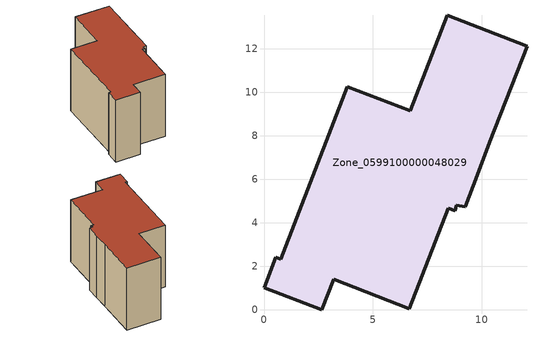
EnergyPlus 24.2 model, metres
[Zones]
Zone_0599100000048029
 floor ground (C_G): 10.36,7.72 9.8,6.19 9.25,4.75 8.83,4.8 8.78,4.55 8.47,4.67 6.68,0.06 3.2,1.41 2.65,0 0,1.01 0.54,2.41 0.78,2.32 3.83,10.25 6.72,9.14 8.42,13.54 12.08,12.12 z0
 wall outside (C_F): 0.78,2.32 0.54,2.41 0,1.01 2.65,0 3.2,1.41 6.68,0.06 8.47,4.67 8.78,4.55 8.83,4.8 9.25,4.75 9.8,6.19 10.36,7.72 12.08,12.12 8.42,13.54 6.72,9.14 3.83,10.25 0.78,2.32 z0:7.73
 roof outside (C_R): 9.8,6.19 10.36,7.72 12.08,12.12 8.42,13.54 6.72,9.14 3.83,10.25 0.78,2.32 0.54,2.41 0,1.01 2.65,0 3.2,1.41 6.68,0.06 8.47,4.67 8.78,4.55 8.83,4.8 9.25,4.75 z7.73
[BUILDING]
Pand.0599100000048029: North Axis=0; Terrain=City; Loads Convergence Tolerance Value=0.04; Temperature Convergence Tolerance Value=0.4; Solar Distribution=FullExterior; Maximum Number of Warmup Days=25; Minimum Number of Warmup Days=1
[Site:Location]
Rotterdam.The.Hague.AP_ZH_NLD Design_Conditions: Latitude=51.96; Longitude=4.45; Time Zone=1; Elevation=-4.5
[SITE:GROUNDTEMPERATURE:BUILDINGSURFACE]
18, 18, 18, 18, 18, 18, 18, 18, 18, 18, 18, 18
[MATERIAL] Thermal Absorptance=0.9; Solar Absorptance=0.7; Visible Absorptance=0.7
Name | Roughness | Thickness | Conductivity | Density | Specific Heat
G.TC.1975-1991 | MediumSmooth | 0.15 | 0.288461 | 540 | 1210
F.TC.1975-1991 | Rough | 0.3 | 0.230769 | 1920 | 840
R.TC.1975-1991 | MediumRough | 0.2 | 0.153846 | 1500 | 1000
[CONSTRUCTION]
C_G: G.TC.1975-1991
C_F: F.TC.1975-1991
C_R: R.TC.1975-1991
[ZONE]
Zone_0599100000048029: Type=1; Multiplier=1; Ceiling Height=Autocalculate; Volume=Autocalculate; Floor Area=autocalculate; Part of Total Floor Area=Yes
[ZONEINFILTRATION:DESIGNFLOWRATE]
Infil_Zone_0599100000048029: Zone or ZoneList or Space or SpaceList=Zone_0599100000048029; Schedule=AlwaysOn; Design Flow Rate Calculation Method=Flow/Area; Flow Rate per Floor Area=0.003; Constant Term Coefficient=1; Temperature Term Coefficient=0; Velocity Term Coefficient=0; Velocity Squared Term Coefficient=0
[HVACTEMPLATE:ZONE:IDEALLOADSAIRSYSTEM]
Zone_0599100000048029: Maximum Heating Supply Air Temperature=50; Minimum Cooling Supply Air Temperature=13; Maximum Heating Supply Air Humidity Ratio=0.0156; Minimum Cooling Supply Air Humidity Ratio=0.0077; Heating Limit=NoLimit; Cooling Limit=NoLimit; Dehumidification Control Type=ConstantSensibleHeatRatio; Cooling Sensible Heat Ratio=0.7; Dehumidification Setpoint=60; Humidification Control Type=None; Humidification Setpoint=30; Outdoor Air Method=None; Outdoor Air Flow Rate per Person=0.00944; Outdoor Air Flow Rate per Zone Floor Area=0; Outdoor Air Flow Rate per Zone=0; Demand Controlled Ventilation Type=None; Outdoor Air Economizer Type=NoEconomizer; Heat Recovery Type=None; Sensible Heat Recovery Effectiveness=0.7; Latent Heat Recovery Effectiveness=0.65
[ZONECONTROL:THERMOSTAT]
ThermostatControl_Zone_0599100000048029: Zone or ZoneList=Zone_0599100000048029; Control Type Schedule=DualSetpointControlType; Control 1=Thermostat_Zone_0599100000048029; Temperature Difference Between Cutout And Setpoint=0
[THERMOSTATSETPOINT:DUALSETPOINT]
Thermostat_Zone_0599100000048029: Heating Setpoint Temperature Schedule=HeatingSetpoint_Zone_0599100000048029; Cooling Setpoint Temperature Schedule=CoolingSetpoint_Zone_0599100000048029
[SCHEDULE:COMPACT]
HeatingSetpoint_Zone_0599100000048029: Through: 12/31, For: AllDays, Until: 24:00, 21
CoolingSetpoint_Zone_0599100000048029: Through: 12/31, For: AllDays, Until: 24:00, 24
DualSetpointControlType: Through: 12/31, For: AllDays, Until: 24:00, 4
AlwaysOn: Through: 12/31, For: AllDays, Until: 24:00, 1
